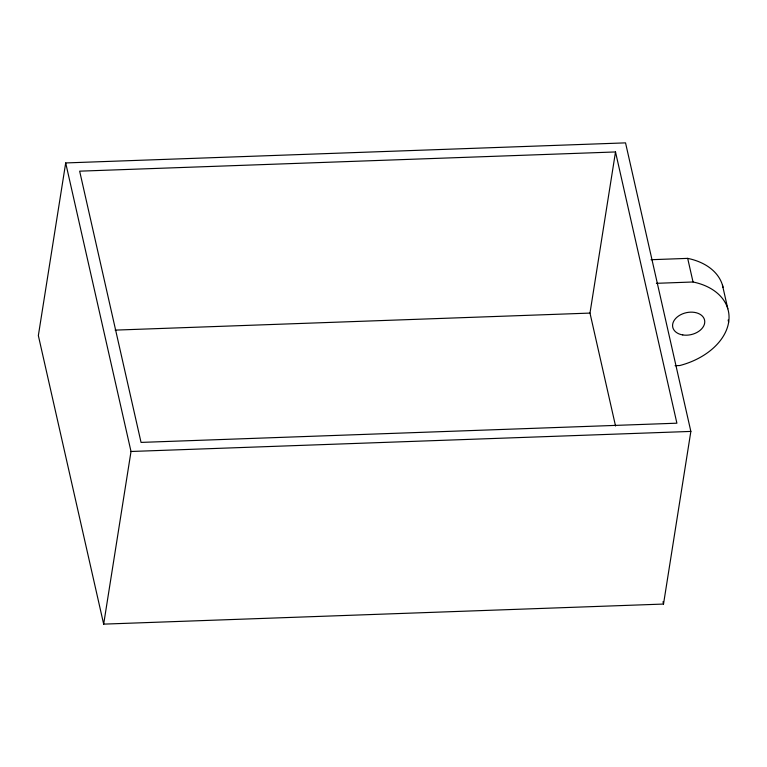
<?xml version="1.0" encoding="UTF-8"?>
<svg xmlns="http://www.w3.org/2000/svg" width="767" height="767" viewBox="0 0 767 767"><rect width="100%" height="100%" fill="white"/><g stroke="black" fill="none" stroke-linecap="round" stroke-linejoin="round"><path stroke-width="1.15" d="M65.694 162.94L38.35 335.582L103.67 624.127L663.513 604.06L690.856 431.418L625.536 142.873L65.694 162.94L131.013 451.485L103.67 624.127M615.546 426.001L589.986 313.089L615.508 151.952L79.653 171.166L141.051 442.406L676.897 423.192L615.508 151.952M651.039 259.716L687.683 258.374A62.204 42.808 -12.8 0 1 723.022 287.309M656.389 283.32L693.032 281.988A62.204 42.808 -12.8 0 1 728.65 322.236A62.204 42.808 -12.8 0 1 679.802 365.523L675.075 365.686M115.127 330.117L589.986 313.089M131.013 451.485L690.856 431.418M722.466 285.161L727.806 308.765M728.142 319.992L728.65 322.236M687.683 258.374L693.032 281.988M662.985 601.721L663.513 604.06M682.764 334.939A16.308 11.227 -12.8 0 0 704.585 320.136A16.308 11.227 -12.8 0 0 678.642 315.937A16.308 11.227 -12.8 0 0 682.764 334.939"/></g></svg>
